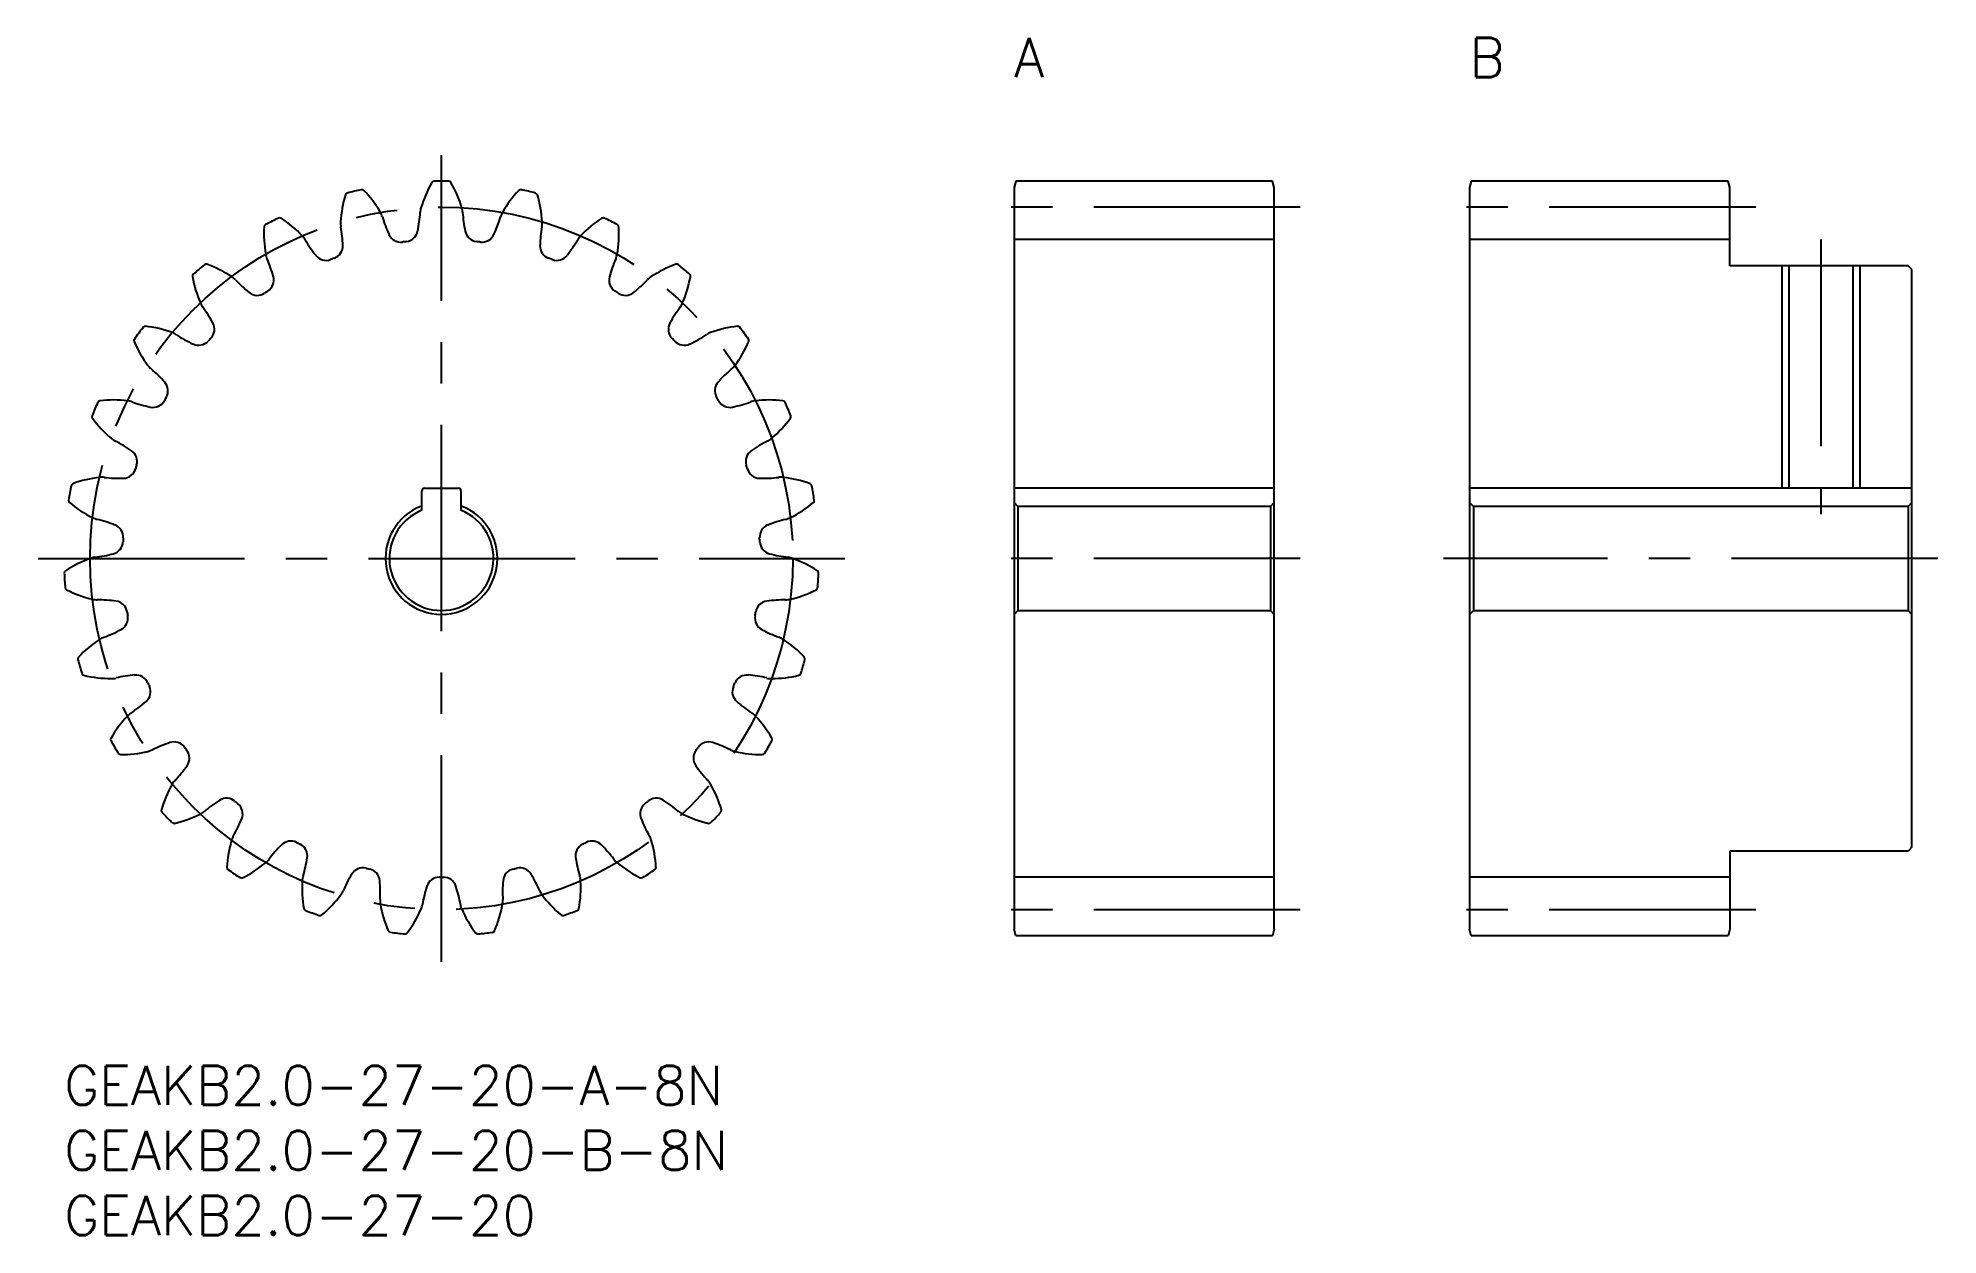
# Model space of a CAD drawing. Extents: x -2 to 144, y -13 to 79.
import ezdxf

# ---------------------------------------------------------------- set-up
doc = ezdxf.new("R2010")
doc.units = 0
doc.header["$LTSCALE"] = 0.5
doc.linetypes.add('CENTER', pattern=[50.8, 31.75, -6.35, 6.35, -6.35])
for name, color, linetype in [('MSM_CENTER', 1, 'CENTER'), ('MSM_CONTINUOUS', 7, 'CONTINUOUS'), ('MSM_NARROW', 5, 'CONTINUOUS'), ('MSM_PART_NUMBER', 7, 'CONTINUOUS')]:
    doc.layers.add(name, color=color, linetype=linetype)
doc.styles.get("Standard").update_dxf_attribs({"font": 'txt.shx', "height": 1, "bigfont": 'bigfont.shx'})

# ---------------------------------------------------------------- blocks, each defined once
blk = doc.blocks.new('*U3')
at = {"layer": 'MSM_PART_NUMBER'}
blk.add_text('GEAKB2.0-27-20-B-8N', height=3, dxfattribs=at).set_placement((0, -8))
blk = doc.blocks.new('*U4')
at = {"layer": 'MSM_PART_NUMBER'}
blk.add_text('GEAKB2.0-27-20-A-8N', height=3, dxfattribs=at).set_placement((0, -3))
blk = doc.blocks.new('*U5')
at = {"layer": 'MSM_PART_NUMBER'}
blk.add_text('GEAKB2.0-27-20', height=3, dxfattribs=at).set_placement((0, -13))
blk = doc.blocks.new('*U6')
at = {"layer": 'MSM_PART_NUMBER'}
blk.add_text('A', height=3, dxfattribs=at).set_placement((73, 76))
blk = doc.blocks.new('*U7')
at = {"layer": 'MSM_PART_NUMBER'}
blk.add_text('B', height=3, dxfattribs=at).set_placement((108, 76))

msp = doc.modelspace()

# ---------------------------------------------------------------- linework, layer by layer
at = {"layer": 'MSM_CENTER'}
for p, q in [((29, 8), (29, 70)), ((95, 66), (71, 66)), ((130, 66), (106, 66)), ((135, 63.5), (135, 42.4)), ((-2, 39), (60, 39)), ((95, 39), (71, 39)), ((144, 39), (106, 39)), ((95, 12), (71, 12)), ((130, 12), (106, 12))]:
    msp.add_line(p, q, dxfattribs=at)
msp.add_circle((29, 39), 27, dxfattribs=at)
at = {"layer": 'MSM_CONTINUOUS'}
for p, q in [((73.13, 68), (73, 67.5)), ((73, 67.5), (73, 10.5)), ((92.87, 68), (73.13, 68)), ((93, 67.5), (92.87, 68)), ((93, 10.5), (93, 67.5)), ((108.13, 68), (108, 67.5)), ((108, 67.5), (108, 10.5)), ((127.87, 68), (108.13, 68)), ((128, 67.5), (127.87, 68)), ((128, 61.5), (128, 67.5)), ((93, 63.5), (73, 63.5)), ((128, 63.5), (108, 63.5)), ((141.7, 61.5), (128, 61.5)), ((132.54, 61.5), (132.54, 44.4)), ((137.46, 61.5), (137.46, 44.4)), ((142, 61.2), (141.7, 61.5)), ((142, 16.8), (142, 61.2)), ((27.5, 42.71), (27.5, 44.2)), ((27.7, 44.4), (30.3, 44.4)), ((30.5, 44.2), (30.5, 42.71)), ((93, 44.4), (73, 44.4)), ((142, 44.4), (108, 44.4)), ((73, 43.3), (73.3, 43)), ((73.3, 43), (73.3, 35)), ((92.7, 43), (73.3, 43)), ((92.7, 43), (93, 43.3)), ((92.7, 43), (92.7, 35)), ((108, 43.3), (108.3, 43)), ((108.3, 43), (108.3, 35)), ((141.7, 43), (108.3, 43)), ((141.7, 43), (142, 43.3)), ((141.7, 43), (141.7, 35)), ((73.3, 35), (73, 34.7)), ((73.3, 35), (92.7, 35)), ((93, 34.7), (92.7, 35)), ((108.3, 35), (108, 34.7)), ((108.3, 35), (141.7, 35)), ((142, 34.7), (141.7, 35)), ((141.7, 16.5), (128, 16.5)), ((128, 16.5), (128, 10.5)), ((142, 16.8), (141.7, 16.5)), ((93, 14.5), (73, 14.5)), ((128, 14.5), (108, 14.5)), ((73.13, 10), (73, 10.5)), ((93, 10.5), (92.87, 10)), ((108.13, 10), (108, 10.5)), ((128, 10.5), (127.87, 10)), ((92.87, 10), (73.13, 10)), ((127.87, 10), (108.13, 10))]:
    msp.add_line(p, q, dxfattribs=at)
for centre, radius, start, end in [((29, 39), 29, 102.226, 104.4406), ((22.9, 67.15), 0.2, 43.4953, 102.226), ((16.52, 61.09), 9, 30, 43.4953), ((36.05, 63.37), 9, 149.838, 163.3333), ((28.44, 67.79), 0.2, 91.1073, 149.838), ((29, 39), 29, 88.8927, 91.1073), ((29.56, 67.79), 0.2, 30.162, 88.8927), ((21.95, 63.37), 9, 16.6667, 30.162), ((41.48, 61.09), 9, 136.5047, 150), ((35.1, 67.15), 0.2, 77.774, 136.5047), ((29, 39), 29, 75.5594, 77.774), ((30.24, 64.34), 9, 163.1713, 176.6667), ((21.82, 66.89), 0.2, 104.4408, 163.1713), ((29, 65.48), 1.64, 163.3333, 176.3751), ((29, 65.48), 1.64, 3.6249, 16.6667), ((36.18, 66.89), 0.2, 16.8287, 75.5594), ((27.76, 64.34), 9, 3.3333, 16.8287), ((24.36, 63.95), 9, 176.5047, 190), ((15.58, 64.48), 0.2, 117.7741, 176.5047), ((29, 39), 29, 115.5594, 117.774), ((16.57, 64.98), 0.2, 56.8287, 115.5594), ((11.76, 57.62), 9, 43.3333, 56.8287), ((22.89, 64.77), 1.64, 176.6667, 189.7085), ((10.63, 62.68), 10.8, 1.9745, 9.6841), ((22.89, 64.77), 1.64, 16.9582, 30), ((34.79, 68.4), 10.8, 196.9826, 204.6921), ((16.59, 66.28), 10.8, 348.6412, 356.3508), ((41.41, 66.28), 10.8, 183.6492, 191.3588), ((23.21, 68.4), 10.8, 335.3079, 343.0174), ((35.11, 64.77), 1.64, 150, 163.0418), ((47.37, 62.68), 10.8, 170.3159, 178.0255), ((35.11, 64.77), 1.64, 350.2915, 3.3333), ((46.24, 57.62), 9, 123.1713, 136.6667), ((41.43, 64.98), 0.2, 64.4406, 123.1713), ((29, 39), 29, 62.226, 64.4406), ((33.64, 63.95), 9, 350, 3.4953), ((42.42, 64.48), 0.2, 3.4953, 62.226), ((17.11, 62.67), 1.64, 30.2915, 43.3333), ((27.85, 68.95), 10.8, 210.3159, 218.0255), ((20.43, 63.02), 1, 289.6498, 1.9745), ((25.88, 64.31), 1, 204.6921, 277.0168), ((29, 39), 24.5, 96.3165, 97.0168), ((26.19, 64.35), 1, 276.3165, 348.6412), ((31.81, 64.35), 1, 191.3588, 263.6835), ((29, 39), 24.5, 82.9832, 83.6835), ((32.12, 64.31), 1, 262.9832, 335.3079), ((37.57, 63.02), 1, 178.0255, 250.3501), ((30.15, 68.95), 10.8, 321.9745, 329.6841), ((40.89, 62.67), 1.64, 136.6667, 149.7085), ((29, 39), 29, 128.8927, 131.1073), ((10.92, 61.42), 0.2, 70.162, 128.8927), ((7.93, 53.14), 9, 56.6667, 70.162), ((17.11, 62.67), 1.64, 190, 203.0418), ((5.67, 57.8), 10.8, 15.3079, 23.0174), ((20.13, 62.91), 1, 218.0255, 290.3502), ((29, 39), 24.5, 109.6498, 110.3502), ((29, 39), 24.5, 69.6498, 70.3502), ((37.87, 62.91), 1, 249.6499, 321.9745), ((52.33, 57.8), 10.8, 156.9826, 164.6921), ((40.89, 62.67), 1.64, 336.9582, 350), ((50.07, 53.14), 9, 109.838, 123.3333), ((47.08, 61.42), 0.2, 51.1073, 109.838), ((29, 39), 29, 48.8927, 51.1073), ((10.06, 60.7), 0.2, 131.1074, 189.838), ((18.74, 62.2), 9, 189.838, 203.3333), ((11.98, 59.29), 1.64, 43.6249, 56.6667), ((20.98, 67.87), 10.8, 223.6492, 231.3588), ((15.12, 60.39), 1, 302.9832, 15.3079), ((42.88, 60.39), 1, 164.6921, 237.0168), ((37.02, 67.87), 10.8, 308.6412, 316.3508), ((46.02, 59.29), 1.64, 123.3333, 136.3751), ((39.26, 62.2), 9, 336.6667, 350.162), ((47.94, 60.7), 0.2, 350.162, 48.8927), ((11.98, 59.29), 1.64, 203.3333, 216.3751), ((14.86, 60.22), 1, 231.3588, 303.6835), ((29, 39), 24.5, 122.9832, 123.6835), ((29, 39), 24.5, 56.3165, 57.0168), ((43.14, 60.22), 1, 236.3165, 308.6412), ((46.02, 59.29), 1.64, 323.6249, 336.6667), ((1.96, 51.91), 10.8, 28.6412, 36.3508), ((10.56, 56.61), 1, 316.3165, 28.6412), ((47.44, 56.61), 1, 151.3588, 223.6835), ((56.04, 51.91), 10.8, 143.6492, 151.3588), ((5.57, 55.75), 0.2, 144.4408, 203.1713), ((13.66, 59.21), 9, 203.1713, 216.6667), ((29, 39), 29, 142.226, 144.4406), ((6.24, 56.64), 0.2, 83.4953, 142.226), ((5.24, 47.9), 9, 70, 83.4953), ((7.76, 54.82), 1.64, 56.9582, 70), ((14.53, 65.24), 10.8, 236.9826, 244.6921), ((10.35, 56.39), 1, 244.6921, 317.0168), ((29, 39), 24.5, 136.3165, 137.0168), ((29, 39), 24.5, 42.9832, 43.6835), ((47.65, 56.39), 1, 222.9832, 295.3079), ((43.47, 65.24), 10.8, 295.3079, 303.0174), ((50.24, 54.82), 1.64, 110, 123.0418), ((52.76, 47.9), 9, 96.5047, 110), ((44.34, 59.21), 9, 323.3333, 336.8287), ((51.76, 56.64), 0.2, 37.774, 96.5046), ((29, 39), 29, 35.5594, 37.774), ((52.43, 55.75), 0.2, 336.8287, 35.5594), ((7.76, 54.82), 1.64, 216.6667, 229.7085), ((-0.29, 45.33), 10.8, 41.9745, 49.6841), ((58.29, 45.33), 10.8, 130.3159, 138.0255), ((50.24, 54.82), 1.64, 310.2915, 323.3333), ((2.78, 50.92), 0.2, 96.8287, 155.5594), ((3.83, 42.18), 9, 83.3333, 96.8287), ((4.68, 49.49), 1.64, 70.2915, 83.3333), ((6.84, 51.61), 1, 258.0255, 330.3502), ((29, 39), 24.5, 149.6498, 150.3502), ((6.99, 51.88), 1, 329.6498, 41.9745), ((51.01, 51.88), 1, 138.0255, 210.3501), ((29, 39), 24.5, 29.6498, 30.3502), ((51.16, 51.61), 1, 209.6499, 281.9745), ((53.32, 49.49), 1.64, 96.6667, 109.7085), ((54.17, 42.18), 9, 83.1713, 96.6667), ((55.22, 50.92), 0.2, 24.4406, 83.1713), ((2.34, 49.89), 0.2, 157.7738, 216.5047), ((29, 39), 29, 155.5594, 157.774), ((9.41, 55.13), 9, 216.5047, 230), ((8.87, 61.2), 10.8, 250.3159, 258.0255), ((49.13, 61.2), 10.8, 281.9745, 289.6841), ((48.59, 55.13), 9, 310, 323.4953), ((29, 39), 29, 22.226, 24.4406), ((55.66, 49.89), 0.2, 323.4953, 22.226), ((4.68, 49.49), 1.64, 230, 243.0418), ((53.32, 49.49), 1.64, 296.9582, 310), ((-0.96, 38.4), 10.8, 55.3079, 63.0174), ((4.62, 46.46), 1, 342.9832, 55.3079), ((53.38, 46.46), 1, 124.6921, 197.0168), ((58.96, 38.4), 10.8, 116.9826, 124.6921), ((4.53, 46.16), 1, 271.3588, 343.6835), ((29, 39), 24.5, 162.9832, 163.6835), ((29, 39), 24.5, 16.3165, 17.0168), ((53.47, 46.16), 1, 196.3165, 268.6412), ((29, 39), 29, 168.8927, 171.1073), ((0.74, 44.55), 0.2, 110.162, 168.8927), ((3.77, 36.29), 9, 96.6667, 110.162), ((2.92, 43.6), 1.64, 83.6249, 96.6667), ((4.29, 55.96), 10.8, 263.6492, 271.3588), ((27.7, 44.2), 0.2, 90, 180), ((30.3, 44.2), 0.2, 0, 90), ((53.71, 55.96), 10.8, 268.6412, 276.3508), ((55.08, 43.6), 1.64, 83.3333, 96.3751), ((54.23, 36.29), 9, 69.838, 83.3333), ((57.26, 44.55), 0.2, 11.1073, 69.838), ((29, 39), 29, 8.8927, 11.1073), ((0.55, 43.45), 0.2, 171.1073, 229.838), ((6.22, 50.18), 9, 229.838, 243.3333), ((29, 39), 4.3, 110.4162, 69.5838), ((29, 39), 4, 112.0243, 67.9757), ((51.78, 50.18), 9, 296.6667, 310.162), ((57.45, 43.45), 0.2, 310.162, 8.8927), ((2.92, 43.6), 1.64, 243.3333, 256.3751), ((-0.02, 31.51), 10.8, 68.6412, 76.3508), ((3.55, 40.64), 1, 356.3165, 68.6412), ((54.45, 40.64), 1, 111.3588, 183.6835), ((58.02, 31.51), 10.8, 103.6492, 111.3588), ((55.08, 43.6), 1.64, 283.6249, 296.6667), ((3.53, 40.33), 1, 284.6921, 357.0168), ((29, 39), 24.5, 176.3165, 177.0168), ((29, 39), 24.5, 2.9832, 3.6835), ((54.47, 40.33), 1, 182.9832, 255.3079), ((0.22, 37.88), 0.2, 123.4953, 182.226), ((5.08, 30.54), 9, 110, 123.4953), ((2.56, 37.46), 1.64, 96.9582, 110), ((1.05, 49.81), 10.8, 276.9826, 284.6921), ((56.95, 49.81), 10.8, 255.3079, 263.0174), ((55.44, 37.46), 1.64, 70, 83.0418), ((52.92, 30.54), 9, 56.5047, 70), ((57.78, 37.88), 0.2, 357.774, 56.5046), ((29, 39), 29, 182.226, 184.4406), ((0.29, 36.77), 0.2, 184.4405, 243.1713), ((4.26, 44.62), 9, 243.1713, 256.6667), ((53.74, 44.62), 9, 283.3333, 296.8287), ((57.71, 36.77), 0.2, 296.8287, 355.5594), ((29, 39), 29, 355.5594, 357.774), ((2.56, 37.46), 1.64, 256.6667, 269.7085), ((2.49, 25.02), 10.8, 81.9745, 89.6841), ((3.86, 34.73), 1, 9.6499, 81.9745), ((54.14, 34.73), 1, 98.0255, 170.3502), ((55.51, 25.02), 10.8, 90.3159, 98.0255), ((55.44, 37.46), 1.64, 270.2915, 283.3333), ((3.91, 34.42), 1, 298.0255, 10.3501), ((29, 39), 24.5, 189.6498, 190.3502), ((54.09, 34.42), 1, 169.6499, 241.9745), ((29, 39), 24.5, 349.6498, 350.3502), ((7.67, 25.25), 9, 123.3333, 136.8287), ((3.63, 31.4), 1.64, 110.2915, 123.3333), ((-0.69, 43.07), 10.8, 290.3159, 298.0255), ((58.69, 43.07), 10.8, 241.9745, 249.6841), ((54.37, 31.4), 1.64, 56.6667, 69.7085), ((50.33, 25.25), 9, 43.1713, 56.6667), ((1.26, 31.27), 0.2, 136.8287, 195.5594), ((29, 39), 29, 195.5594, 197.774), ((29, 39), 29, 342.226, 344.4406), ((56.74, 31.27), 0.2, 344.4406, 43.1713), ((1.57, 30.21), 0.2, 197.7738, 256.5047), ((3.63, 38.77), 9, 256.5047, 270), ((3.63, 31.4), 1.64, 270, 283.0418), ((6.43, 19.29), 10.8, 95.3079, 103.0174), ((5.52, 29.04), 1, 22.9832, 95.3079), ((29, 39), 24.5, 202.9832, 203.6835), ((29, 39), 24.5, 336.3165, 337.0168), ((52.48, 29.04), 1, 84.6921, 157.0168), ((51.57, 19.29), 10.8, 76.9826, 84.6921), ((54.37, 31.4), 1.64, 256.9582, 270), ((54.37, 38.77), 9, 270, 283.4953), ((56.43, 30.21), 0.2, 283.4953, 342.226), ((-0.83, 36.11), 10.8, 303.6492, 311.3588), ((5.65, 28.76), 1, 311.3588, 23.6835), ((52.35, 28.76), 1, 156.3165, 228.6412), ((58.83, 36.11), 10.8, 228.6412, 236.3508), ((11.42, 20.71), 9, 136.6667, 150.162), ((6.06, 25.76), 1.64, 123.6249, 136.6667), ((51.94, 25.76), 1.64, 43.3333, 56.3751), ((46.58, 20.71), 9, 29.838, 43.3333), ((3.78, 25.08), 0.2, 150.162, 208.8927), ((29, 39), 29, 208.8927, 211.1073), ((11.59, 14.61), 10.8, 108.6412, 116.3508), ((8.45, 23.9), 1, 36.3165, 108.6412), ((49.55, 23.9), 1, 71.3588, 143.6835), ((46.41, 14.61), 10.8, 63.6492, 71.3588), ((29, 39), 29, 328.8927, 331.1073), ((54.22, 25.08), 0.2, 331.1073, 29.838), ((4.34, 24.12), 0.2, 211.1073, 269.838), ((4.37, 32.92), 9, 269.838, 283.3333), ((6.06, 25.76), 1.64, 283.3333, 296.3751), ((29, 39), 24.5, 216.3165, 217.0168), ((8.64, 23.65), 1, 324.6921, 37.0168), ((49.36, 23.65), 1, 142.9832, 215.3079), ((29, 39), 24.5, 322.9832, 323.6835), ((51.94, 25.76), 1.64, 243.6249, 256.6667), ((53.63, 32.92), 9, 256.6667, 270.162), ((53.66, 24.12), 0.2, 270.162, 328.8927), ((9.74, 20.83), 1.64, 136.9582, 150), ((0.64, 29.31), 10.8, 316.9826, 324.6921), ((57.36, 29.31), 10.8, 215.3079, 223.0174), ((48.26, 20.83), 1.64, 30, 43.0418), ((16.11, 17.14), 9, 150, 163.4953), ((12.49, 19.57), 1, 49.6498, 121.9745), ((45.51, 19.57), 1, 58.0255, 130.3502), ((41.89, 17.14), 9, 16.5047, 30), ((7.67, 19.64), 0.2, 163.4953, 222.226), ((29, 39), 29, 222.226, 224.4406), ((6.43, 27.4), 9, 283.1713, 296.6667), ((9.74, 20.83), 1.64, 296.6667, 309.7085), ((17.68, 11.25), 10.8, 121.9745, 129.6841), ((3.64, 23.03), 10.8, 330.3159, 338.0255), ((29, 39), 24.5, 229.6498, 230.3502), ((12.73, 19.37), 1, 338.0255, 50.3502), ((45.27, 19.37), 1, 129.6499, 201.9745), ((54.36, 23.03), 10.8, 201.9745, 209.6841), ((29, 39), 24.5, 309.6498, 310.3502), ((40.32, 11.25), 10.8, 50.3159, 58.0255), ((48.26, 20.83), 1.64, 230.2915, 243.3333), ((51.57, 27.4), 9, 243.3333, 256.8287), ((29, 39), 29, 315.5594, 317.774), ((50.33, 19.64), 0.2, 317.774, 16.5046), ((8.44, 18.84), 0.2, 224.4405, 283.1713), ((14.45, 16.87), 1.64, 150.2915, 163.3333), ((43.55, 16.87), 1.64, 16.6667, 29.7085), ((49.56, 18.84), 0.2, 256.8287, 315.5594), ((21.5, 14.76), 9, 163.3333, 176.8287), ((24.38, 9.39), 10.8, 135.3079, 143.0174), ((17.42, 16.28), 1, 62.9832, 135.3079), ((29, 39), 24.5, 242.9832, 243.6835), ((17.7, 16.14), 1, 351.3588, 63.6835), ((40.3, 16.14), 1, 116.3165, 188.6412), ((29, 39), 24.5, 296.3165, 297.0168), ((40.58, 16.28), 1, 44.6921, 117.0168), ((33.62, 9.39), 10.8, 36.9826, 44.6921), ((36.5, 14.76), 9, 3.1713, 16.6667), ((12.71, 15.25), 0.2, 176.8287, 235.5594), ((29, 39), 29, 235.5594, 237.774), ((9.71, 22.51), 9, 296.5047, 310), ((14.45, 16.87), 1.64, 310, 323.0418), ((8.01, 17.62), 10.8, 343.6492, 351.3588), ((31.34, 9.12), 10.8, 148.6412, 156.3508), ((22.97, 14.22), 1, 76.3165, 148.6412), ((29, 39), 24.5, 256.3165, 257.0168), ((23.27, 14.15), 1, 4.6921, 77.0168), ((34.73, 14.15), 1, 102.9832, 175.3079), ((29, 39), 24.5, 282.9832, 283.6835), ((35.03, 14.22), 1, 31.3588, 103.6835), ((26.66, 9.12), 10.8, 23.6492, 31.3588), ((49.99, 17.62), 10.8, 188.6412, 196.3508), ((43.55, 16.87), 1.64, 216.9582, 230), ((48.29, 22.51), 9, 230, 243.4953), ((29, 39), 29, 302.226, 304.4406), ((45.29, 15.25), 0.2, 304.4406, 3.1713), ((13.64, 14.64), 0.2, 237.7738, 296.5046), ((27.29, 13.68), 9, 176.6667, 190.162), ((19.94, 14.11), 1.64, 163.6249, 176.6667), ((19.94, 14.11), 1.64, 323.3333, 336.3751), ((13.5, 13.35), 10.8, 356.9826, 4.6921), ((38.16, 10.47), 10.8, 161.9745, 169.6841), ((28.84, 13.5), 1, 89.6499, 161.9745), ((29, 39), 24.5, 269.6498, 270.3502), ((29.16, 13.5), 1, 18.0255, 90.3502), ((19.84, 10.47), 10.8, 10.3159, 18.0255), ((44.5, 13.35), 10.8, 175.3079, 183.0174), ((38.06, 14.11), 1.64, 203.6249, 216.6667), ((30.71, 13.68), 9, 349.838, 3.3333), ((38.06, 14.11), 1.64, 3.3333, 16.3751), ((44.36, 14.64), 0.2, 243.4953, 302.226), ((18.63, 12.13), 0.2, 190.162, 248.8927), ((29, 39), 29, 248.8927, 251.1073), ((14.04, 18.51), 9, 309.838, 323.3333), ((25.93, 12.69), 1.64, 176.9582, 190), ((33.17, 13.97), 9, 190, 203.4953), ((19.17, 15.61), 9, 323.1713, 336.6667), ((25.93, 12.69), 1.64, 336.6667, 349.7085), ((32.07, 12.69), 1.64, 190.2915, 203.3333), ((38.83, 15.61), 9, 203.3333, 216.8287), ((24.83, 13.97), 9, 336.5047, 350), ((32.07, 12.69), 1.64, 350, 3.0418), ((43.96, 18.51), 9, 216.6667, 230.162), ((29, 39), 29, 288.8927, 291.1073), ((39.37, 12.13), 0.2, 291.1073, 349.838), ((19.67, 11.75), 0.2, 251.1072, 309.838), ((25.1, 10.46), 0.2, 203.4953, 262.226), ((29, 39), 29, 262.226, 264.4406), ((29, 39), 29, 275.5594, 277.774), ((32.9, 10.46), 0.2, 277.774, 336.5047), ((38.33, 11.75), 0.2, 230.162, 288.8927), ((26.21, 10.34), 0.2, 264.4405, 323.1713), ((31.79, 10.34), 0.2, 216.8287, 275.5594)]:
    msp.add_arc(centre, radius, start, end, dxfattribs=at)
at = {"layer": 'MSM_NARROW'}
for p, q in [((132, 61.5), (132, 44.4)), ((138, 61.5), (138, 44.4))]:
    msp.add_line(p, q, dxfattribs=at)

# ---------------------------------------------------------------- block references
at = {"layer": 'MSM_CONTINUOUS'}
for name in ['*U6', '*U7', '*U4', '*U3', '*U5']:
    msp.add_blockref(name, (0, 0), dxfattribs=at)

doc.saveas('drawing.dxf')
